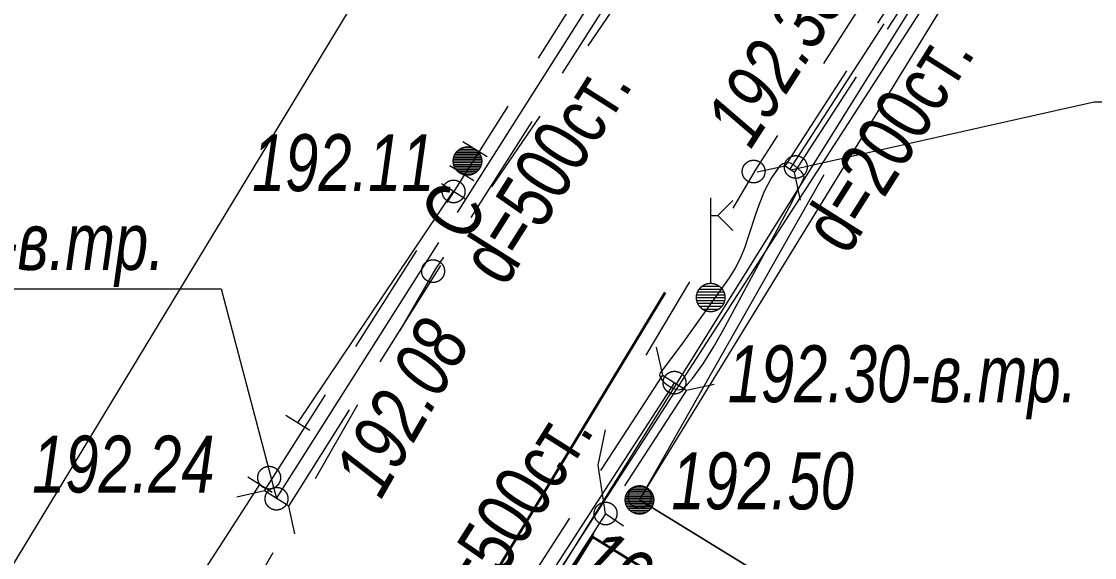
# Model space of a CAD drawing. Header units: millimetres. Extents: x -38151500 to -28914887, y -20564105 to -20349562.
# Drawn here: x -28967647 to -28948799, y -20474160 to -20464738 of the extents above; entities that cross this region are included whole.
import ezdxf
from ezdxf.xclip import XClip

# ---------------------------------------------------------------- set-up
doc = ezdxf.new("R2010")
doc.units = ezdxf.units.MM
doc.header["$MEASUREMENT"] = 0
doc.header["$XCLIPFRAME"] = 0
doc.linetypes.add('Новофедоровское_снт 28_07$0$l049', pattern=[3000, 2000, -1000])
doc.linetypes.add('Новофедоровское_снт 28_07$0$l189_2', pattern=[3000, 1500, -1500])
doc.layers.add('!!! ПОДОСНОВА', color=7, linetype='Continuous')
for name, color, linetype, lineweight in [('Новый_ГП_Граница участка_Ном._пера__1', 1, 'Continuous', 40), ('Новый_ГП_Дороги_проезды_Ном._пера__251', 250, 'Continuous', 40), ('Чертеж_1_Новофедоровское_снт 28_07$0$tp_отметки_новые_Ном._пера__253', 252, 'Continuous', 18), ('Чертеж_1_Новофедоровское_снт 28_07$0$tp_трубы под дорогой_Ном._пера__253', 252, 'Continuous', 18), ('Чертеж_1_Новофедоровское_снт 28_07$0$U_ТЕКСТ_БЕЛЫЙ_Ном._пера__253', 252, 'Continuous', 18), ('Чертеж_1_Новый_ГП_Топография_Ном._пера__253', 252, 'Continuous', 18), ('Чертеж_1_Новый_Новофедоровское_снт 28_07$0$tp_Дороги_Ном._пера__253', 252, 'Continuous', 18), ('Чертеж_1_Новый_Новофедоровское_снт 28_07$0$tp_канавы_Ном._пера__253', 252, 'Continuous', 18), ('Чертеж_1_Новый_Новофедоровское_снт 28_07$0$tp_ЛЭП нн_Ном._пера__253', 252, 'Continuous', 18), ('Чертеж_1_Новый_Новофедоровское_снт 28_07$0$tp_Ограждения ДЕР_Ном._пера__253', 252, 'Continuous', 18), ('Чертеж_1_Новый_Новофедоровское_снт 28_07$0$tp_Ограждения мет_Ном._пера__253', 252, 'Continuous', 18), ('Чертеж_1_Новый_Новофедоровское_снт 28_07$0$tp_Ограждения рабица_Ном._пера__253', 252, 'Continuous', 18), ('Чертеж_1_Новый_Новофедоровское_снт 28_07$0$tp_Ограждения_Ном._пера__253', 252, 'Continuous', 18), ('Чертеж_1_Новый_Новофедоровское_снт 28_07$0$tp_Ограждения_Ном._пера__7', 7, 'Continuous', 18), ('Чертеж_1_Новый_Новофедоровское_снт 28_07$0$tp_отметки_новые_Ном._пера__253', 252, 'Continuous', 18), ('Чертеж_1_Новый_Новофедоровское_снт 28_07$0$tp_отметки_новые_Ном._пера__7', 7, 'Continuous', 18), ('Чертеж_1_Новый_Новофедоровское_снт 28_07$0$tp_сооружения_Ном._пера__7', 7, 'Continuous', 18), ('Чертеж_1_Новый_Новофедоровское_снт 28_07$0$tp_трубы под дорогой_Ном._пера__253', 252, 'Continuous', 18), ('Чертеж_1_Новый_Новофедоровское_снт 28_07$0$U_Водосток_Ном._пера__253', 252, 'Continuous', 18), ('Чертеж_1_Новый_Новофедоровское_снт 28_07$0$U_Газопровод_Ном._пера__253', 252, 'Continuous', 18)]:
    doc.layers.add(name, color=color, linetype=linetype, lineweight=lineweight)
doc.styles.add('РЎР“Р•РќР•Р\xa0РР\xa0_РЎРўРР›Р¬_1', font='arial.ttf', dxfattribs={"width": 0.75})
doc.styles.add('РЎР“Р•РќР•Р\xa0РР\xa0_РЎРўРР›Р¬_3', font='arial.ttf', dxfattribs={"width": 0.749999})
doc.linetypes.add('МЕЖА', pattern='A,0,[7,РіРµРЅРїРїР»Р°РЅ 2025_06_18 dima РІР°СЂРёР°РЅС‚ 21.Shx,S=39.68254,R=0,X=0,Y=1.38778e-17],-5480,0', length=5480)
doc.linetypes.add('Новофедоровское_снт 28_07$0$l474_2o', pattern='A,0,[3,РіРµРЅРїРїР»Р°РЅ 2025_06_18 dima РІР°СЂРёР°РЅС‚ 21.Shx,S=31.746032,R=0,X=0,Y=0],-5000,0', length=5000)
doc.linetypes.add('Новофедоровское_снт 28_07$0$lm334', pattern='A,0,[4,РіРµРЅРїРїР»Р°РЅ 2025_06_18 dima РІР°СЂРёР°РЅС‚ 21.Shx,S=79.365079,R=0,X=0,Y=0],-11000,0', length=11000)
doc.linetypes.add('Новофедоровское_снт 28_07$0$З ДЕРЕВ', pattern='A,0,[2,РіРµРЅРїРїР»Р°РЅ 2025_06_18 dima РІР°СЂРёР°РЅС‚ 21.Shx,S=19.84127,R=0,X=0,Y=0.2],-2500,0', length=2500)
doc.linetypes.add('Новофедоровское_снт 28_07$0$ЗАБОР_СЕТКА', pattern='A,0,[1,РіРµРЅРїРїР»Р°РЅ 2025_06_18 dima РІР°СЂРёР°РЅС‚ 21.Shx,S=39.68254,R=0,X=0,Y=2.77556e-17],-5000,0', length=5000)
doc.linetypes.add('Новофедоровское_снт 28_07$0$МЕЖА', pattern='A,0,[5,РіРµРЅРїРїР»Р°РЅ 2025_06_18 dima РІР°СЂРёР°РЅС‚ 21.Shx,S=46.746032,R=0,X=0,Y=6.93889e-18],-6500,0', length=6500)

# ---------------------------------------------------------------- blocks, each defined once
blk = doc.blocks.new('Чертеж_6_1', base_point=(9133613, -7296))
at = {"layer": 'Чертеж_1_Новый_ГП_Топография_Ном._пера__253', "color": 252, "linetype": 'Новофедоровское_снт 28_07$0$МЕЖА', "lineweight": 18, "flags": 128}
for points in [[(-28988586, -20524360), (-28988547, -20524296), (-28978060, -20507196), (-28951890, -20524004), (-28940329, -20507967), (-28930413, -20495163), (-28932167, -20487946), (-28934172, -20480799), (-28939665, -20482761), (-28942520, -20481924), (-28956791, -20473145), (-28946842, -20456936), (-28954451, -20452238), (-28995482, -20519982)], [(-28957617, -20473796), (-28938217, -20485776), (-28935747, -20481776), (-28931307, -20493826), (-28941037, -20507436), (-28940177, -20507996), (-28951537, -20523486), (-28951867, -20524026), (-28952137, -20523856), (-28976617, -20508276), (-28965937, -20491166), (-28967647, -20490046)]]:
    blk.add_lwpolyline(points, close=True, dxfattribs=at)
at = {"layer": 'Чертеж_1_Новый_Новофедоровское_снт 28_07$0$tp_Дороги_Ном._пера__253', "color": 252, "linetype": 'Новофедоровское_снт 28_07$0$l189_2', "lineweight": 18, "flags": 128}
for points in [[(-28957386, -20473390), (-28957520, -20472535), (-28957354, -20471761), (-28954744, -20467335), (-28942439, -20448138), (-28939376, -20444482), (-28937643, -20443294), (-28935527, -20442824), (-28934515, -20442742), (-28932524, -20442990), (-28930414, -20444007), (-28929614, -20444869)], [(-28954854, -20459263), (-28954021, -20459784), (-28960377, -20469086), (-28966059, -20479010), (-28967255, -20478759)]]:
    blk.add_lwpolyline(points, dxfattribs=at)
blk.add_lwpolyline([(-28959217, -20476222), (-28954285, -20479657), (-28952462, -20476820), (-28957386, -20473390)], close=True, dxfattribs=at)
at = {"layer": 'Чертеж_1_Новый_Новофедоровское_снт 28_07$0$tp_канавы_Ном._пера__253', "color": 252, "linetype": 'Continuous', "lineweight": 18, "flags": 128}
blk.add_lwpolyline([(-28956064, -20470435), (-28956424, -20470905), (-28956436, -20470930), (-28956439, -20470957), (-28956419, -20471015), (-28956371, -20471073), (-28956306, -20471127), (-28956232, -20471172), (-28956158, -20471202), (-28956093, -20471213), (-28956046, -20471200), (-28955953, -20471116), (-28955859, -20471011), (-28955672, -20470753), (-28955493, -20470463), (-28955330, -20470175), (-28954121, -20467930), (-28953909, -20467506), (-28953902, -20467474), (-28953908, -20467442), (-28953947, -20467380), (-28954077, -20467264), (-28954138, -20467231), (-28954207, -20467223), (-28954273, -20467238), (-28954324, -20467276), (-28954477, -20467493), (-28954600, -20467727), (-28954680, -20467919), (-28954749, -20468114), (-28954876, -20468508), (-28954943, -20468703), (-28955019, -20468892), (-28955109, -20469075), (-28955217, -20469247)], close=True, dxfattribs=at)
at = {"layer": 'Чертеж_1_Новый_Новофедоровское_снт 28_07$0$tp_ЛЭП нн_Ном._пера__253', "color": 252, "linetype": 'Continuous', "lineweight": 18, "flags": 128}
blk.add_lwpolyline([(-28990586, -20525995), (-28989475, -20524332), (-28968862, -20491490), (-28943825, -20451362), (-28942616, -20449768)], dxfattribs=at)
at = {"layer": 'Чертеж_1_Новый_Новофедоровское_снт 28_07$0$tp_Ограждения ДЕР_Ном._пера__253', "color": 252, "linetype": 'Новофедоровское_снт 28_07$0$З ДЕРЕВ', "lineweight": 18, "flags": 128}
for points in [[(-28962794, -20471790), (-28960060, -20467722)], [(-28967255, -20478759), (-28963458, -20472877)]]:
    blk.add_lwpolyline(points, dxfattribs=at)
at = {"layer": 'Чертеж_1_Новый_Новофедоровское_снт 28_07$0$tp_Ограждения мет_Ном._пера__253', "color": 252, "linetype": 'Новофедоровское_снт 28_07$0$l474_2o', "lineweight": 18, "flags": 128}
blk.add_lwpolyline([(-28953554, -20467433), (-28956792, -20473147)], dxfattribs=at)
at = {"layer": 'Чертеж_1_Новый_Новофедоровское_снт 28_07$0$tp_Ограждения рабица_Ном._пера__253', "color": 252, "linetype": 'Новофедоровское_снт 28_07$0$ЗАБОР_СЕТКА', "lineweight": 18, "flags": 128}
blk.add_lwpolyline([(-28956792, -20473147), (-28942520, -20481924), (-28939665, -20482761)], dxfattribs=at)
at = {"layer": 'Чертеж_1_Новый_Новофедоровское_снт 28_07$0$tp_Ограждения_Ном._пера__253', "color": 252, "linetype": 'Continuous', "lineweight": 18, "flags": 128}
for points in [[(-28959893, -20466847), (-28959470, -20467113)], [(-28960124, -20467267), (-28959701, -20467533)], [(-28960271, -20467589), (-28959848, -20467855)], [(-28963005, -20471657), (-28962582, -20471923)], [(-28963669, -20472744), (-28963246, -20473010)]]:
    blk.add_lwpolyline(points, dxfattribs=at)
at = {"layer": 'Чертеж_1_Новый_Новофедоровское_снт 28_07$0$tp_Ограждения_Ном._пера__7', "color": 7, "linetype": 'Continuous', "lineweight": 18}
for p, q in [((-28960044, -20467100), (-28959581, -20467100)), ((-28960030, -20467070), (-28959595, -20467070)), ((-28960011, -20467040), (-28959616, -20467040)), ((-28959984, -20467010), (-28959643, -20467010)), ((-28959945, -20466980), (-28959682, -20466980)), ((-28959874, -20466950), (-28959754, -20466950)), ((-28960062, -20467190), (-28959563, -20467190)), ((-28960061, -20467220), (-28959566, -20467220)), ((-28960060, -20467160), (-28959566, -20467160)), ((-28960056, -20467250), (-28959570, -20467250)), ((-28960055, -20467130), (-28959572, -20467130)), ((-28960046, -20467280), (-28959579, -20467280)), ((-28960032, -20467310), (-28959594, -20467310)), ((-28960014, -20467340), (-28959613, -20467340)), ((-28959988, -20467370), (-28959639, -20467370)), ((-28959951, -20467400), (-28959676, -20467400)), ((-28959887, -20467430), (-28959737, -20467430)), ((-28956963, -20472965), (-28956622, -20472965)), ((-28956924, -20472935), (-28956661, -20472935)), ((-28956853, -20472905), (-28956733, -20472905)), ((-28957041, -20473145), (-28956542, -20473145)), ((-28957039, -20473115), (-28956545, -20473115)), ((-28957034, -20473085), (-28956551, -20473085)), ((-28957023, -20473055), (-28956560, -20473055)), ((-28957009, -20473025), (-28956574, -20473025)), ((-28956990, -20472995), (-28956595, -20472995)), ((-28957040, -20473175), (-28956545, -20473175)), ((-28957035, -20473205), (-28956549, -20473205)), ((-28957025, -20473235), (-28956558, -20473235)), ((-28957011, -20473265), (-28956573, -20473265)), ((-28956993, -20473295), (-28956592, -20473295)), ((-28956967, -20473325), (-28956618, -20473325)), ((-28956930, -20473355), (-28956655, -20473355)), ((-28956866, -20473385), (-28956716, -20473385))]:
    blk.add_line(p, q, dxfattribs=at)
for centre in [(-28959813, -20467192), (-28956792, -20473147)]:
    blk.add_circle(centre, 250, dxfattribs=at)
at = {"layer": 'Чертеж_1_Новый_Новофедоровское_снт 28_07$0$tp_отметки_новые_Ном._пера__253', "color": 252, "linetype": 'Continuous', "lineweight": 18, "flags": 128}
for points in [[(-28941647, -20466158), (-28948807, -20466158), (-28954134, -20467349)], [(-28971382, -20469437), (-28964141, -20469437), (-28963165, -20473123)]]:
    blk.add_lwpolyline(points, dxfattribs=at)
at = {"layer": 'Чертеж_1_Новый_Новофедоровское_снт 28_07$0$tp_отметки_новые_Ном._пера__7', "color": 7, "linetype": 'Continuous', "lineweight": 18}
for centre in [(-28954047, -20467296), (-28954787, -20467376), (-28960057, -20467726), (-28960417, -20469126), (-28956177, -20471086), (-28963297, -20472756), (-28963167, -20473126), (-28956787, -20473096), (-28957387, -20473386)]:
    blk.add_circle(centre, 200, dxfattribs=at)
at = {"layer": 'Чертеж_1_Новый_Новофедоровское_снт 28_07$0$tp_сооружения_Ном._пера__7', "color": 7, "linetype": 'Continuous', "lineweight": 18}
for p, q in [((-28955541, -20469340), (-28955541, -20467840)), ((-28955418, -20468149), (-28955153, -20468414)), ((-28955786, -20469542), (-28955296, -20469542)), ((-28955770, -20469492), (-28955311, -20469492)), ((-28955741, -20469442), (-28955340, -20469442)), ((-28955692, -20469392), (-28955389, -20469392)), ((-28955790, -20469592), (-28955291, -20469592)), ((-28955785, -20469642), (-28955296, -20469642)), ((-28955769, -20469692), (-28955313, -20469692)), ((-28955739, -20469742), (-28955342, -20469742)), ((-28955688, -20469792), (-28955393, -20469792))]:
    blk.add_line(p, q, dxfattribs=at)
at = {"layer": 'Чертеж_1_Новый_Новофедоровское_снт 28_07$0$tp_сооружения_Ном._пера__7', "color": 7, "linetype": 'Continuous', "lineweight": 18, "flags": 128}
blk.add_lwpolyline([(-28955541, -20468149), (-28955418, -20468149), (-28955153, -20467885)], dxfattribs=at)
at = {"layer": 'Чертеж_1_Новый_Новофедоровское_снт 28_07$0$tp_сооружения_Ном._пера__7', "color": 7, "linetype": 'Continuous', "lineweight": 18}
blk.add_circle((-28955541, -20469590), 250, dxfattribs=at)
at = {"layer": 'Чертеж_1_Новый_Новофедоровское_снт 28_07$0$tp_трубы под дорогой_Ном._пера__253', "color": 252, "linetype": 'Новофедоровское_снт 28_07$0$l049', "lineweight": 18, "flags": 128}
for points in [[(-28954235, -20467284), (-28951748, -20463444)], [(-28963376, -20472989), (-28957424, -20463578)], [(-28954067, -20467393), (-28951581, -20463552)], [(-28962953, -20473256), (-28957001, -20463845)], [(-28956389, -20470952), (-28961593, -20478996)], [(-28955967, -20471220), (-28961171, -20479264)]]:
    blk.add_lwpolyline(points, dxfattribs=at)
at = {"layer": 'Чертеж_1_Новый_Новофедоровское_снт 28_07$0$tp_трубы под дорогой_Ном._пера__253', "color": 252, "linetype": 'Continuous', "lineweight": 18, "flags": 128}
for points in [[(-28953962, -20467882), (-28954067, -20467393), (-28954235, -20467284), (-28954724, -20467389)], [(-28956499, -20470464), (-28956389, -20470952), (-28955967, -20471220), (-28955479, -20471110)], [(-28962844, -20473743), (-28962953, -20473255), (-28963376, -20472987), (-28963863, -20473097)]]:
    blk.add_lwpolyline(points, dxfattribs=at)
at = {"layer": 'Чертеж_1_Новый_Новофедоровское_снт 28_07$0$U_Водосток_Ном._пера__253', "color": 252, "linetype": 'Continuous', "lineweight": 18, "flags": 128}
for points in [[(-28959987, -20468098), (-28957213, -20463712)], [(-28954151, -20467338), (-28952494, -20464780)], [(-28963165, -20473123), (-28960318, -20468621)], [(-28956177, -20471084), (-28958676, -20474947)]]:
    blk.add_lwpolyline(points, dxfattribs=at)
at = {"layer": 'Чертеж_1_Новый_Новофедоровское_снт 28_07$0$U_Газопровод_Ном._пера__253', "color": 252, "linetype": 'Новофедоровское_снт 28_07$0$lm334', "lineweight": 18, "flags": 128}
blk.add_lwpolyline([(-28989904, -20523523), (-28967457, -20488740), (-28946906, -20456897), (-28938788, -20444319), (-28939070, -20444465), (-28936740, -20443258), (-28931509, -20444879)], dxfattribs=at)
at = {"layer": 'Чертеж_1_Новофедоровское_снт 28_07$0$tp_отметки_новые_Ном._пера__253', "color": 252, "linetype": 'Continuous', "lineweight": 18, "char_height": 1000, "attachment_point": 7, "style": 'РЎР“Р•РќР•Р\xa0РР\xa0_РЎРўРР›Р¬_1'}
for s, insert, rotation in [('\\A1;{\\pql;\\fArial|b0|i1|c204|p0;\\W0.750000;192.38}', (-28954828, -20467009), 57.3407), ('\\A1;{\\pql;\\fArial|b0|i1|c204|p0;\\W0.750000;192.08}', (-28961321, -20473163), 60.2066), ('\\A1;{\\pql;\\fArial|b0|i1|c204|p0;\\W0.750000;192.48}', (-28957995, -20474414), 325.1394)]:
    blk.add_mtext(s, dxfattribs=dict(at, insert=insert, rotation=rotation))
for s, insert in [('\\A1;{\\pql;\\fArial|b0|i1|c204|p0;\\W0.750000;192.11}', (-28963597, -20467735)), ('\\A1;{\\pql;\\fArial|b0|i1|c204|p0;\\W0.750000;192.16-в.тр.}', (-28971268, -20469406)), ('\\A1;{\\pql;\\fArial|b0|i1|c204|p0;\\W0.750000;192.30-в.тр.}', (-28955241, -20471732)), ('\\A1;{\\pql;\\fArial|b0|i1|c204|p0;\\W0.750000;192.24}', (-28967459, -20473032)), ('\\A1;{\\pql;\\fArial|b0|i1|c204|p0;\\W0.750000;192.50}', (-28956231, -20473327))]:
    blk.add_mtext(s, dxfattribs=dict(at, insert=insert))
at = {"layer": 'Чертеж_1_Новофедоровское_снт 28_07$0$tp_трубы под дорогой_Ном._пера__253', "color": 252, "linetype": 'Continuous', "lineweight": 18, "char_height": 1000, "attachment_point": 7, "rotation": 57.6886, "style": 'РЎР“Р•РќР•Р\xa0РР\xa0_РЎРўРР›Р¬_3'}
for s, insert in [('\\A1;{\\pql;\\fArial|b0|i0|c204|p0;\\W0.749999;d=200ст.}', (-28953130, -20468880)), ('\\A1;{\\pql;\\fArial|b0|i0|c204|p0;\\W0.749999;d=500ст.}', (-28959145, -20469438)), ('\\A1;{\\pql;\\fArial|b0|i0|c204|p0;\\W0.749999;d=500ст.}', (-28959823, -20475517))]:
    blk.add_mtext(s, dxfattribs=dict(at, insert=insert))
at = {"layer": 'Чертеж_1_Новофедоровское_снт 28_07$0$U_ТЕКСТ_БЕЛЫЙ_Ном._пера__253', "color": 252, "linetype": 'Continuous', "lineweight": 18, "insert": (-28959831, -20468667), "char_height": 1000, "attachment_point": 7, "rotation": 57.6886, "style": 'РЎР“Р•РќР•Р\xa0РР\xa0_РЎРўРР›Р¬_3'}
blk.add_mtext('\\A1;{\\pql;\\fArial|b0|i0|c204|p0;\\W0.749999;С}', dxfattribs=at)

msp = doc.modelspace()

# ---------------------------------------------------------------- linework, layer by layer
at = {"layer": 'Новый_ГП_Граница участка_Ном._пера__1', "color": 1, "linetype": 'МЕЖА', "lineweight": 40}
msp.add_lwpolyline([(-28957616.7, -20473795.8), (-28938216.7, -20485775.8), (-28935746.7, -20481775.8), (-28931306.7, -20493825.8), (-28941036.7, -20507435.8), (-28940176.7, -20507995.8), (-28951536.7, -20523485.8), (-28951866.7, -20524025.8), (-28952136.7, -20523855.8), (-28976616.7, -20508275.8), (-28965936.7, -20491165.8), (-28967646.7, -20490045.8)], close=True, dxfattribs=at)
at = {"layer": 'Новый_ГП_Дороги_проезды_Ном._пера__251', "color": 250, "linetype": 'Continuous', "lineweight": 40}
msp.add_lwpolyline([(-28956338.15, -20469504.16), (-28960524.82, -20476421.27, 0.37219081), (-28960300.22, -20477709.46), (-28960107.02, -20477830.46)], format="xyb", dxfattribs=at)

# ---------------------------------------------------------------- block references
at = {"layer": '!!! ПОДОСНОВА', "color": 252, "linetype": 'Continuous', "lineweight": 40}
ref = msp.add_blockref('Чертеж_6_1', (9133613.3, -7295.8), dxfattribs=at)
XClip(ref).set_block_clipping_path([(-29023160.6301666386, -20426134.2498699203), (-29023160.6301666386, -20517391.6082299612), (-29000580.0605172701, -20517391.6082299612), (-28995186.9228329286, -20528511.4797440507), (-28909821.0592032, -20528511.4797440507), (-28909821.0592032, -20426017.5390227698)])

doc.saveas('drawing.dxf')
